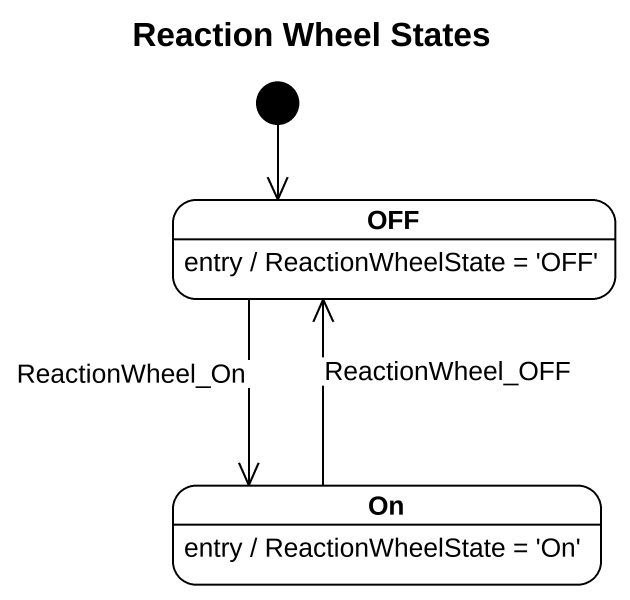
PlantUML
@startuml
title Reaction Wheel States
hide empty description
state OFF
OFF : entry / ReactionWheelState = 'OFF'
state "On" as On_
On_ : entry / ReactionWheelState = 'On'
[*] --> OFF
OFF --> On_ : ReactionWheel_On
On_ -up-> OFF : ReactionWheel_OFF
@enduml
